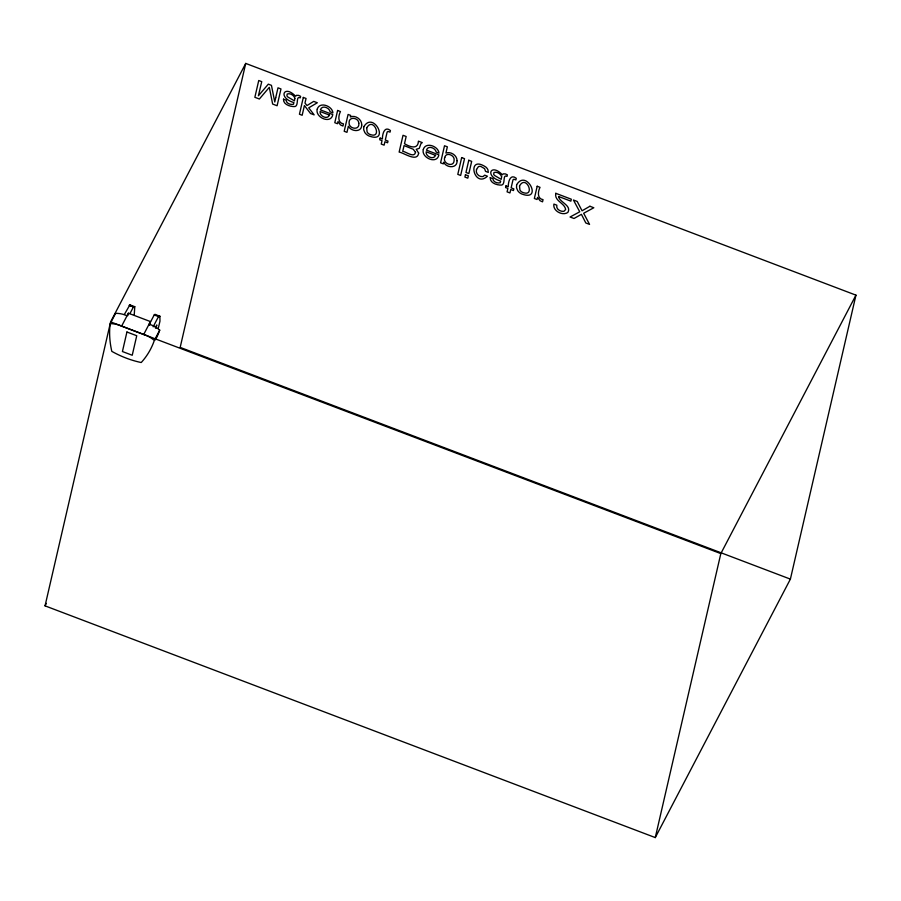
<?xml version="1.0" encoding="UTF-8"?>
<svg xmlns="http://www.w3.org/2000/svg" width="901" height="901" viewBox="0 0 901 901"><rect width="100%" height="100%" fill="white"/><g stroke="black" fill="none" stroke-linecap="round" stroke-linejoin="round"><path stroke-width="1.35" d="M134.26 314.562L134.778 306.7L129.89 304.865L124.338 314.505M45.05 605.855L110.609 321.882L245.725 63.419L855.95 295.145L790.391 579.118L655.275 837.581L45.05 605.855L46.345 603.377M127.841 315.564L128.381 313.199L150.444 321.578L149.634 325.126M245.725 63.419L180.177 347.392L790.391 579.118M655.275 837.581L720.823 553.608L855.95 295.145M158.227 328.561L159.961 321.173L159.905 316.24L155.017 314.404L154.251 314.877L149.014 324.889M155.344 327.863L156.797 324.968L155.997 328.212M110.778 322.569L115.587 313.368A19.754 13.369 27.6 0 1 127.03 315.789M121.624 326.139L143.687 334.508A19.754 13.369 27.6 0 1 154.308 340.477A136.164 92.161 27.6 0 1 141.22 362.529A72.271 48.913 27.6 0 1 111.803 351.356A136.164 92.161 27.6 0 1 110.181 323.718A19.754 13.369 27.6 0 1 121.624 326.139L128.381 313.199M129.924 313.638L133.416 306.971L134.778 306.7M143.687 334.508L150.444 321.578M153.147 326.815L158.542 316.51L159.905 316.24M154.904 339.328L159.714 330.126A19.754 13.369 27.6 0 0 149.093 324.169M129.89 304.865L130.803 306.013M155.017 314.404L155.929 315.564M129.125 305.338L133.416 306.971M154.251 314.877L159.15 316.78M110.609 321.882L720.823 553.608M159.714 330.126A136.164 92.161 27.6 0 1 155.389 339.936M555.793 193.31C554.104 201.081 564.702 202.939 565.648 209.494L563.936 211.307C560.478 211.893 555.782 209.178 556.795 205.18L553.901 204.088C552.504 210.913 562.686 216.229 567.912 212.377C571.82 205.282 559.679 202.567 558.519 196.463L570.874 201.148L571.313 199.211L555.793 193.31M294.875 98.243L294.436 100.844L287.723 96.925L286.901 95.855L287.216 93.997C290.167 92.837 293.996 95.337 294.875 98.243M501.632 176.754L501.193 179.355L494.48 175.436L493.658 174.366L493.985 172.519C496.935 171.359 500.753 173.848 501.632 176.754M366.707 127.908L367.09 131.839A4.167 2.827 27.6 0 0 369.354 134.17C383.387 140.229 373.521 115.61 366.707 127.908M418.672 153.091C417.231 162.721 403.603 152.596 399.143 152.089L403.017 135.296L406.16 136.49L404.493 143.698C409.73 146.874 418.041 150.005 418.436 141.153L422.287 142.617L420.947 143.631L419.247 148.361L416.228 149.296L418.672 153.091M519.528 185.944L519.911 189.874A4.167 2.827 27.6 0 0 522.175 192.195C536.208 198.265 526.342 173.634 519.528 185.944M283.5 99.166C283.083 104.685 290.685 106.915 295.077 106.543C298.963 105.44 295.573 95.348 300.258 97.871L300.607 96.351L298.693 95.393L296.395 95.337L295.641 96.283C284.097 84.075 277.384 97.736 293.906 102.579L293.456 104.257C290.764 105.034 286.158 103.491 286.158 100.169L283.5 99.166M490.257 177.677C489.84 183.196 497.442 185.426 501.834 185.054C505.72 183.95 502.33 173.87 507.015 176.382L507.364 174.862L505.45 173.916L503.152 173.859L502.398 174.805C490.854 162.597 484.141 176.247 500.674 181.101L500.213 182.768C497.521 183.556 492.915 182.002 492.915 178.68L490.257 177.677M358.801 123.178C359.983 130.848 348.687 128.978 349.081 122.829C348.653 116.083 358.677 117.592 358.801 123.178M476.516 169.478C475.21 173.454 479.152 177.328 483.071 176.585L484.659 175.143L487.418 176.191C473.847 189.03 466.065 153.902 485.853 167.057A6.262 4.235 27.6 0 1 487.959 169.974L488.297 172.395L485.538 171.348L484.603 168.656L480.886 166.482A3.762 2.545 27.6 0 0 478.307 166.786L476.516 169.478M415.53 152.314C414.291 158.475 405.732 151.447 402.736 151.334L404.065 145.59L413.266 149.262L415.53 152.314M317.242 109.122C314.843 117.457 331.05 124.586 332.784 114.573L320.384 109.866C321.848 104.674 329.462 107.613 330.126 111.792L332.92 112.862C332.435 106.025 319.63 101.149 317.242 109.122M423.312 149.408C420.913 157.731 437.12 164.872 438.855 154.848L426.455 150.14C427.93 144.96 435.532 147.899 436.197 152.078L438.99 153.136C438.505 146.3 425.7 141.423 423.312 149.408M457.055 160.75C457.562 168.769 446.299 168.093 443.709 162.236L443.337 163.869L440.578 162.811L444.508 145.748L447.358 146.829L445.916 153.08C450.815 151.21 457.134 155.411 457.055 160.75M363.79 126.771L363.689 129.744L364.826 132.503A7.523 5.091 27.6 0 0 368.509 135.769C390.651 144.622 373.712 110.102 363.79 126.771M516.611 184.806L516.521 187.78L517.647 190.539A7.523 5.091 27.6 0 0 521.33 193.805C543.472 202.657 526.533 168.138 516.611 184.806M444.801 157.36C442.042 163.712 454.115 168.048 454.127 160.22C454.994 155.254 446.051 151.559 444.801 157.36M361.718 125.014C361.819 132.774 351.063 131.636 348.372 126.241L346.964 132.334L344.193 131.287L348.09 114.438L350.703 115.429L350.343 116.995C355.411 114.72 362.011 119.495 361.718 125.014M275.706 97.736L274.782 102.004L271.438 85.336L268.329 84.153L258.396 95.788L261.74 81.653L258.745 80.504L254.859 97.308L259.364 99.009L269.309 87.341L272.643 104.054L277.103 105.744L280.977 88.951L277.992 87.825L275.706 97.736M126.928 332.007L122.423 351.536L132.233 355.253L136.738 335.735L126.928 332.007M303.31 97.432L299.436 114.224L302.162 115.272L304.414 105.518L310.518 113.492L314.145 114.866L308.728 107.827L317.332 102.759L313.706 101.385L307.004 105.552L304.977 103.063L306.047 98.468L303.31 97.432M337.616 110.463L334.789 122.705L337.492 123.73L337.976 121.612L340.499 124.935L342.966 126.05L343.472 123.876C337.447 122.919 338.314 115.722 340.454 111.544L337.616 110.463M380.121 138.09L379.738 139.779L382.024 140.646L381.236 144.059L384.119 145.151L384.907 141.739L387.599 142.763L387.993 141.085L385.29 140.06L387.137 132.064L387.937 131.433L390.054 132.143L390.426 130.521C384.457 125.611 382.317 134.069 382.418 138.968L380.121 138.09M461.672 157.574L457.798 174.366L460.648 175.447L464.522 158.655L461.672 157.574M465.445 174.738L464.905 177.069L467.799 178.161L468.34 175.83L465.445 174.738M468.779 160.265L465.975 172.463L468.858 173.555L471.673 161.369L468.779 160.265M505.968 185.888L505.585 187.566L507.871 188.433L507.083 191.857L509.955 192.938L510.743 189.525L513.446 190.55L513.84 188.872L511.137 187.847L512.984 179.851L513.784 179.22L515.901 179.93L516.273 178.308C510.304 173.397 508.153 181.856 508.265 186.755L505.968 185.888M537.187 186.248L534.361 198.49L537.064 199.515L537.548 197.398L540.071 200.72L542.537 201.835L543.044 199.662C537.019 198.704 537.886 191.508 540.026 187.329L537.187 186.248M329.484 115.091C327.514 120.081 319.326 116.128 320.092 111.533L329.484 115.091M435.555 155.377C433.584 160.367 425.407 156.414 426.162 151.807L435.555 155.377M589.907 206.261L582.057 210.8L577.226 201.452L573.43 200.011L579.748 211.78L570.074 217.006L574.016 218.493L581.415 214.325L585.808 222.975L589.547 224.394L583.657 213.255L593.804 207.748L589.907 206.261"/></g></svg>
